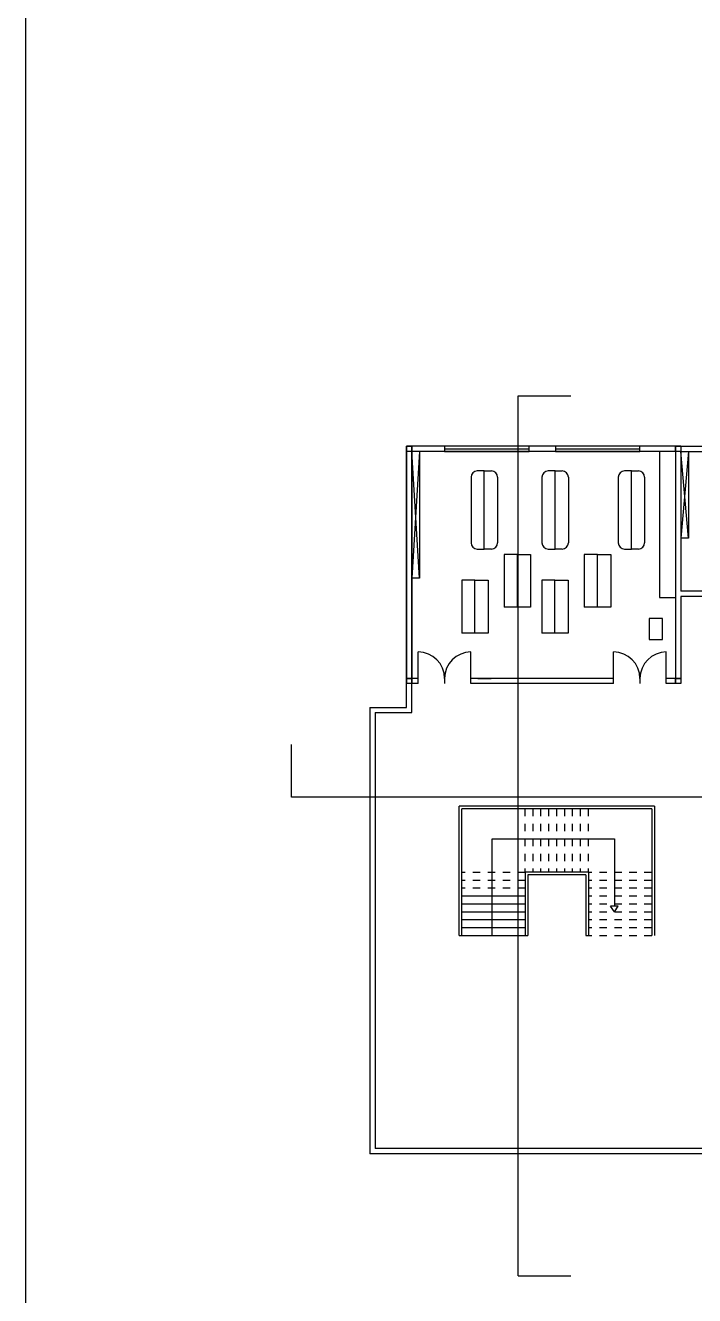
# Model space of a CAD drawing. Header units: millimetres. Extents: x 1593 to 1813, y 960 to 1110.
# Drawn here: x 1593.39 to 1618.76, y 986.84 to 1034.97 of the extents above; entities that cross this region are included whole.
import ezdxf

# ---------------------------------------------------------------- set-up
doc = ezdxf.new("R2010")
doc.units = ezdxf.units.MM
doc.layers.add('2nd floor', color=151, linetype='Continuous')
doc.layers.add('columns', color=22, linetype='Continuous')

msp = doc.modelspace()

# ---------------------------------------------------------------- linework, layer by layer
for p, q in [((1612.067, 987.594), (1612.067, 1020.936)), ((1612.067, 1020.936), (1614.067, 1020.936)), ((1603.479, 1005.731), (1603.479, 1007.731)), ((1644.504, 1005.731), (1603.479, 1005.731)), ((1612.067, 987.594), (1614.067, 987.594))]:
    msp.add_line(p, q)
msp.add_lwpolyline([(1813.386, 1109.974), (1593.386, 1109.974), (1593.386, 959.974), (1813.386, 959.974)], close=True)
at = {"layer": '2nd floor'}
for p, q in [((1607.833, 1019.032), (1607.833, 1010.032)), ((1618.233, 1019.032), (1607.833, 1019.032)), ((1607.833, 1009.132), (1607.833, 1019.032)), ((1608.033, 1008.932), (1608.033, 1019.032)), ((1608.033, 1019.032), (1608.033, 1010.032)), ((1609.282, 1018.932), (1612.483, 1018.932)), ((1613.483, 1018.932), (1616.683, 1018.932)), ((1618.033, 1019.032), (1618.033, 1010.032)), ((1618.233, 1019.032), (1618.233, 1013.536)), ((1618.233, 1019.032), (1622.233, 1019.032)), ((1618.233, 1018.832), (1607.833, 1018.832)), ((1608.333, 1018.832), (1608.033, 1014.032)), ((1608.333, 1014.032), (1608.033, 1018.832)), ((1608.333, 1018.832), (1608.333, 1014.032)), ((1618.033, 1018.832), (1617.433, 1018.832)), ((1617.433, 1018.832), (1617.433, 1013.297)), ((1618.233, 1018.832), (1622.233, 1018.832)), ((1618.233, 1018.832), (1618.533, 1018.832)), ((1618.533, 1018.832), (1618.233, 1015.544)), ((1618.533, 1015.544), (1618.233, 1018.832)), ((1618.533, 1018.832), (1618.533, 1015.544)), ((1610.786, 1018.09), (1610.519, 1018.09)), ((1610.786, 1015.132), (1610.786, 1018.09)), ((1610.786, 1015.132), (1610.786, 1018.09)), ((1610.786, 1018.09), (1611.052, 1018.09)), ((1613.471, 1018.09), (1613.205, 1018.09)), ((1613.471, 1015.132), (1613.471, 1018.09)), ((1613.471, 1015.132), (1613.471, 1018.09)), ((1613.471, 1018.09), (1613.738, 1018.09)), ((1616.364, 1018.09), (1616.097, 1018.09)), ((1616.364, 1015.132), (1616.364, 1018.09)), ((1616.364, 1015.132), (1616.364, 1018.09)), ((1616.364, 1018.09), (1616.631, 1018.09)), ((1610.286, 1017.857), (1610.286, 1015.366)), ((1611.286, 1017.857), (1611.286, 1015.366)), ((1612.971, 1017.857), (1612.971, 1015.366)), ((1613.971, 1017.857), (1613.971, 1015.366)), ((1615.864, 1017.857), (1615.864, 1015.366)), ((1616.864, 1017.857), (1616.864, 1015.366)), ((1618.533, 1015.544), (1618.233, 1015.544)), ((1610.519, 1015.132), (1610.786, 1015.132)), ((1611.052, 1015.132), (1610.786, 1015.132)), ((1613.205, 1015.132), (1613.471, 1015.132)), ((1613.738, 1015.132), (1613.471, 1015.132)), ((1616.097, 1015.132), (1616.364, 1015.132)), ((1616.631, 1015.132), (1616.364, 1015.132)), ((1612.042, 1014.928), (1611.542, 1014.928)), ((1611.542, 1014.928), (1611.542, 1012.928)), ((1612.042, 1012.928), (1612.042, 1014.928)), ((1612.042, 1012.928), (1612.042, 1014.928)), ((1612.042, 1014.928), (1612.542, 1014.928)), ((1612.542, 1014.928), (1612.542, 1012.928)), ((1615.076, 1014.928), (1614.576, 1014.928)), ((1614.576, 1014.928), (1614.576, 1012.928)), ((1615.076, 1012.928), (1615.076, 1014.928)), ((1615.076, 1012.928), (1615.076, 1014.928)), ((1615.076, 1014.928), (1615.576, 1014.928)), ((1615.576, 1014.928), (1615.576, 1012.928)), ((1608.333, 1014.032), (1608.033, 1014.032)), ((1610.431, 1013.949), (1609.931, 1013.949)), ((1609.931, 1013.949), (1609.931, 1011.949)), ((1610.431, 1011.949), (1610.431, 1013.949)), ((1610.431, 1011.949), (1610.431, 1013.949)), ((1610.431, 1013.949), (1610.931, 1013.949)), ((1610.931, 1013.949), (1610.931, 1011.949)), ((1613.464, 1013.949), (1612.964, 1013.949)), ((1612.964, 1013.949), (1612.964, 1011.949)), ((1613.464, 1011.949), (1613.464, 1013.949)), ((1613.464, 1011.949), (1613.464, 1013.949)), ((1613.464, 1013.949), (1613.964, 1013.949)), ((1613.964, 1013.949), (1613.964, 1011.949)), ((1617.433, 1013.297), (1618.033, 1013.297)), ((1621.589, 1013.536), (1618.233, 1013.536)), ((1621.589, 1013.336), (1618.233, 1013.336)), ((1618.233, 1013.336), (1618.233, 1010.032)), ((1612.542, 1012.928), (1611.542, 1012.928)), ((1615.576, 1012.928), (1614.576, 1012.928)), ((1617.537, 1012.503), (1617.037, 1012.503)), ((1617.037, 1012.503), (1617.037, 1011.703)), ((1617.537, 1011.703), (1617.537, 1012.503)), ((1610.931, 1011.949), (1609.931, 1011.949)), ((1613.964, 1011.949), (1612.964, 1011.949)), ((1617.037, 1011.703), (1617.537, 1011.703)), ((1608.279, 1010.232), (1608.279, 1011.232)), ((1610.279, 1010.232), (1610.279, 1011.232)), ((1615.686, 1010.232), (1615.686, 1011.232)), ((1617.686, 1010.232), (1617.686, 1011.232)), ((1608.279, 1010.232), (1607.833, 1010.232)), ((1608.279, 1010.232), (1607.833, 1010.232)), ((1608.279, 1010.032), (1607.833, 1010.032)), ((1608.279, 1010.032), (1607.833, 1010.032)), ((1608.279, 1010.032), (1608.279, 1010.232)), ((1609.279, 1010.232), (1609.279, 1010.032)), ((1615.686, 1010.232), (1610.279, 1010.232)), ((1610.279, 1010.032), (1610.279, 1010.232)), ((1615.686, 1010.232), (1610.279, 1010.232)), ((1615.686, 1010.032), (1610.279, 1010.032)), ((1615.686, 1010.032), (1610.279, 1010.032)), ((1610.542, 1010.232), (1611.042, 1010.232)), ((1611.542, 1010.232), (1611.042, 1010.232)), ((1615.686, 1010.032), (1615.686, 1010.232)), ((1616.686, 1010.232), (1616.686, 1010.032)), ((1618.233, 1010.232), (1617.686, 1010.232)), ((1618.233, 1010.232), (1617.686, 1010.232)), ((1617.686, 1010.032), (1617.686, 1010.232)), ((1618.233, 1010.032), (1617.686, 1010.032)), ((1618.233, 1010.032), (1617.686, 1010.032)), ((1606.442, 1009.132), (1606.442, 992.221)), ((1606.442, 1009.132), (1607.833, 1009.132)), ((1606.642, 1008.932), (1606.642, 992.421)), ((1606.642, 1008.932), (1608.033, 1008.932)), ((1617.233, 1005.391), (1609.833, 1005.391)), ((1609.833, 1000.491), (1609.833, 1005.391)), ((1617.133, 1005.291), (1609.933, 1005.291)), ((1609.933, 1000.491), (1609.933, 1005.291)), ((1612.333, 1005.007), (1612.333, 1005.291)), ((1612.633, 1005.007), (1612.633, 1005.291)), ((1612.933, 1005.007), (1612.933, 1005.291)), ((1613.233, 1005.007), (1613.233, 1005.291)), ((1613.533, 1005.007), (1613.533, 1005.291)), ((1613.833, 1005.007), (1613.833, 1005.291)), ((1614.133, 1005.007), (1614.133, 1005.291)), ((1614.433, 1005.007), (1614.433, 1005.291)), ((1614.733, 1005.007), (1614.733, 1005.291)), ((1617.133, 1005.291), (1617.133, 1000.491)), ((1617.233, 1005.391), (1617.233, 1000.491)), ((1612.333, 1004.44), (1612.333, 1004.723)), ((1612.633, 1004.44), (1612.633, 1004.723)), ((1612.933, 1004.44), (1612.933, 1004.723)), ((1613.233, 1004.44), (1613.233, 1004.723)), ((1613.533, 1004.44), (1613.533, 1004.723)), ((1613.833, 1004.44), (1613.833, 1004.723)), ((1614.133, 1004.44), (1614.133, 1004.723)), ((1614.433, 1004.44), (1614.433, 1004.723)), ((1614.733, 1004.44), (1614.733, 1004.723)), ((1611.083, 1000.491), (1611.083, 1004.156)), ((1611.083, 1004.156), (1615.715, 1004.156)), ((1612.333, 1003.872), (1612.333, 1004.156)), ((1612.633, 1003.872), (1612.633, 1004.156)), ((1612.933, 1003.872), (1612.933, 1004.156)), ((1613.233, 1003.872), (1613.233, 1004.156)), ((1613.533, 1003.872), (1613.533, 1004.156)), ((1613.833, 1003.872), (1613.833, 1004.156)), ((1614.133, 1003.872), (1614.133, 1004.156)), ((1614.433, 1003.872), (1614.433, 1004.156)), ((1614.733, 1003.872), (1614.733, 1004.156)), ((1615.715, 1004.156), (1615.715, 1001.598)), ((1612.333, 1003.305), (1612.333, 1003.588)), ((1612.633, 1003.305), (1612.633, 1003.588)), ((1612.933, 1003.305), (1612.933, 1003.588)), ((1613.233, 1003.305), (1613.233, 1003.588)), ((1613.533, 1003.305), (1613.533, 1003.588)), ((1613.833, 1003.305), (1613.833, 1003.588)), ((1614.133, 1003.305), (1614.133, 1003.588)), ((1614.433, 1003.305), (1614.433, 1003.588)), ((1614.733, 1003.305), (1614.733, 1003.588)), ((1609.933, 1002.891), (1610.064, 1002.891)), ((1609.933, 1002.591), (1610.064, 1002.591)), ((1610.348, 1002.891), (1610.631, 1002.891)), ((1610.348, 1002.591), (1610.631, 1002.591)), ((1610.915, 1002.891), (1611.199, 1002.891)), ((1610.915, 1002.591), (1611.199, 1002.591)), ((1611.482, 1002.891), (1611.766, 1002.891)), ((1611.482, 1002.591), (1611.766, 1002.591)), ((1612.05, 1002.891), (1612.333, 1002.891)), ((1612.05, 1002.591), (1612.333, 1002.591)), ((1612.333, 1002.891), (1612.333, 1003.021)), ((1612.333, 1002.891), (1612.333, 1000.491)), ((1614.733, 1002.891), (1612.333, 1002.891)), ((1614.633, 1002.791), (1612.433, 1002.791)), ((1612.433, 1002.791), (1612.433, 1000.491)), ((1612.633, 1002.891), (1612.633, 1003.021)), ((1612.933, 1002.891), (1612.933, 1003.021)), ((1613.233, 1002.891), (1613.233, 1003.021)), ((1613.533, 1002.891), (1613.533, 1003.021)), ((1613.833, 1002.891), (1613.833, 1003.021)), ((1614.133, 1002.891), (1614.133, 1003.021)), ((1614.433, 1002.891), (1614.433, 1003.021)), ((1614.633, 1002.791), (1614.633, 1000.491)), ((1614.733, 1002.891), (1614.733, 1003.021)), ((1614.733, 1002.891), (1614.864, 1002.891)), ((1614.733, 1002.891), (1614.733, 1000.491)), ((1614.733, 1002.591), (1614.864, 1002.591)), ((1615.148, 1002.891), (1615.431, 1002.891)), ((1615.148, 1002.591), (1615.431, 1002.591)), ((1615.715, 1002.891), (1615.999, 1002.891)), ((1615.715, 1002.591), (1615.999, 1002.591)), ((1616.282, 1002.891), (1616.566, 1002.891)), ((1616.282, 1002.591), (1616.566, 1002.591)), ((1616.85, 1002.891), (1617.133, 1002.891)), ((1616.85, 1002.591), (1617.133, 1002.591)), ((1609.933, 1002.291), (1610.064, 1002.291)), ((1610.348, 1002.291), (1610.631, 1002.291)), ((1610.915, 1002.291), (1611.199, 1002.291)), ((1611.482, 1002.291), (1611.766, 1002.291)), ((1612.05, 1002.291), (1612.333, 1002.291)), ((1614.733, 1002.291), (1614.864, 1002.291)), ((1615.148, 1002.291), (1615.431, 1002.291)), ((1615.715, 1002.291), (1615.999, 1002.291)), ((1616.282, 1002.291), (1616.566, 1002.291)), ((1616.85, 1002.291), (1617.133, 1002.291)), ((1609.933, 1001.991), (1612.333, 1001.991)), ((1609.933, 1001.691), (1612.333, 1001.691)), ((1614.733, 1001.991), (1614.864, 1001.991)), ((1614.733, 1001.691), (1614.864, 1001.691)), ((1615.148, 1001.991), (1615.431, 1001.991)), ((1615.148, 1001.691), (1615.431, 1001.691)), ((1615.715, 1001.391), (1615.57, 1001.598)), ((1615.86, 1001.598), (1615.57, 1001.598)), ((1615.715, 1001.991), (1615.999, 1001.991)), ((1615.715, 1001.691), (1615.999, 1001.691)), ((1615.715, 1001.391), (1615.86, 1001.598)), ((1616.282, 1001.991), (1616.566, 1001.991)), ((1616.282, 1001.691), (1616.566, 1001.691)), ((1616.85, 1001.991), (1617.133, 1001.991)), ((1616.85, 1001.691), (1617.133, 1001.691)), ((1609.933, 1001.391), (1612.333, 1001.391)), ((1614.733, 1001.391), (1614.864, 1001.391)), ((1615.148, 1001.391), (1615.431, 1001.391)), ((1615.715, 1001.391), (1615.999, 1001.391)), ((1616.282, 1001.391), (1616.566, 1001.391)), ((1616.85, 1001.391), (1617.133, 1001.391)), ((1609.933, 1001.091), (1612.333, 1001.091)), ((1609.933, 1000.791), (1612.333, 1000.791)), ((1614.733, 1001.091), (1614.864, 1001.091)), ((1614.733, 1000.791), (1614.864, 1000.791)), ((1615.148, 1001.091), (1615.431, 1001.091)), ((1615.148, 1000.791), (1615.431, 1000.791)), ((1615.715, 1001.091), (1615.999, 1001.091)), ((1615.715, 1000.791), (1615.999, 1000.791)), ((1616.282, 1001.091), (1616.566, 1001.091)), ((1616.282, 1000.791), (1616.566, 1000.791)), ((1616.85, 1001.091), (1617.133, 1001.091)), ((1616.85, 1000.791), (1617.133, 1000.791)), ((1609.833, 1000.491), (1612.333, 1000.491)), ((1612.333, 1000.491), (1612.433, 1000.491)), ((1614.633, 1000.491), (1614.733, 1000.491)), ((1614.733, 1000.491), (1614.864, 1000.491)), ((1615.148, 1000.491), (1615.431, 1000.491)), ((1615.715, 1000.491), (1615.999, 1000.491)), ((1616.282, 1000.491), (1616.566, 1000.491)), ((1616.85, 1000.491), (1617.133, 1000.491)), ((1619.033, 992.221), (1606.442, 992.221)), ((1619.033, 992.421), (1606.642, 992.421))]:
    msp.add_line(p, q, dxfattribs=at)
for points in [[(1612.483, 1019.032), (1609.282, 1019.032), (1609.282, 1018.832), (1612.483, 1018.832)], [(1616.683, 1019.032), (1613.483, 1019.032), (1613.483, 1018.832), (1616.683, 1018.832)]]:
    msp.add_lwpolyline(points, close=True, dxfattribs=at)
for centre, radius, start, end in [((1610.519, 1017.857), 0.233, 90, 180), ((1611.052, 1017.857), 0.233, 0, 90), ((1613.205, 1017.857), 0.233, 90, 180), ((1613.738, 1017.857), 0.233, 0, 90), ((1616.097, 1017.857), 0.233, 90, 180), ((1616.631, 1017.857), 0.233, 0, 90), ((1610.519, 1015.366), 0.233, 180, 270), ((1611.052, 1015.366), 0.233, 270, 0), ((1613.205, 1015.366), 0.233, 180, 270), ((1613.738, 1015.366), 0.233, 270, 0), ((1616.097, 1015.366), 0.233, 180, 270), ((1616.631, 1015.366), 0.233, 270, 0), ((1608.279, 1010.232), 1, 0, 90), ((1610.279, 1010.232), 1, 90, 180), ((1615.686, 1010.232), 1, 0, 90), ((1617.686, 1010.232), 1, 90, 180)]:
    msp.add_arc(centre, radius, start, end, dxfattribs=at)
at = {"layer": 'columns'}
for points in [[(1607.833, 1019.032), (1608.033, 1019.032), (1608.033, 1018.832), (1607.833, 1018.832)], [(1618.033, 1019.032), (1618.233, 1019.032), (1618.233, 1018.832), (1618.033, 1018.832)], [(1607.833, 1010.232), (1608.033, 1010.232), (1608.033, 1010.032), (1607.833, 1010.032)], [(1618.033, 1010.232), (1618.233, 1010.232), (1618.233, 1010.032), (1618.033, 1010.032)]]:
    msp.add_lwpolyline(points, close=True, dxfattribs=at)

doc.saveas('drawing.dxf')
